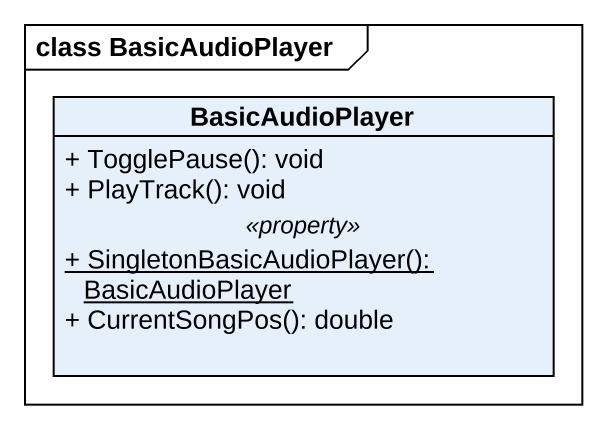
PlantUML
@startuml
mainframe class BasicAudioPlayer
hide circle
hide empty members
skinparam classAttributeIconSize 0
class BasicAudioPlayer {
  + TogglePause(): void
  + PlayTrack(): void
  .. <<property>> ..
  {static} + SingletonBasicAudioPlayer(): BasicAudioPlayer
  + CurrentSongPos(): double
}
@enduml
